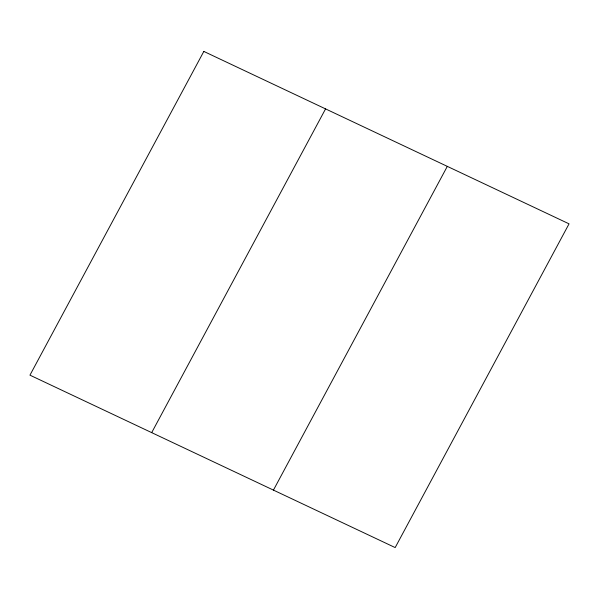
<?xml version="1.0" encoding="UTF-8"?>
<svg xmlns="http://www.w3.org/2000/svg" width="599" height="599" viewBox="0 0 599 599"><rect width="100%" height="100%" fill="white"/><g stroke="black" fill="none" stroke-linecap="round" stroke-linejoin="round"><path stroke-width="0.9" d="M151.689 432.628L325.564 108.898M273.436 490.102L447.311 166.372M203.825 51.424L29.95 375.154L395.175 547.576L569.05 223.846L203.825 51.424"/></g></svg>
